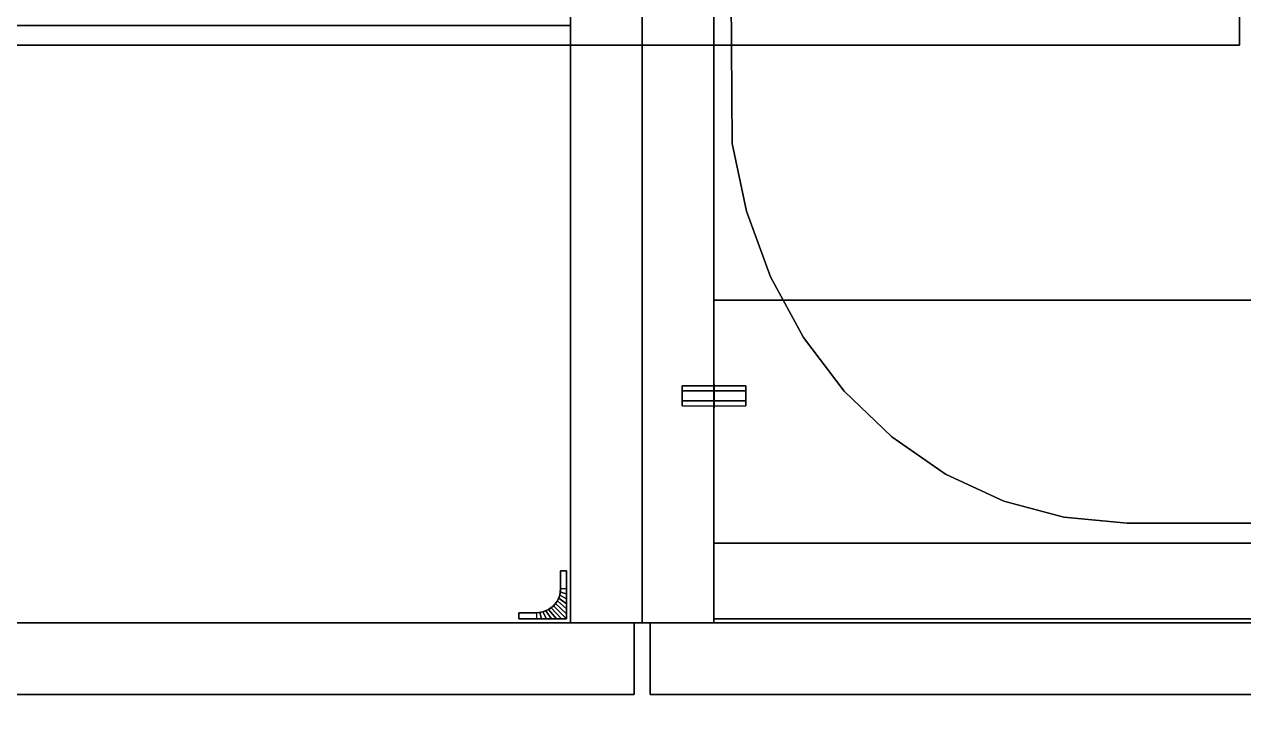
# Model space of a CAD drawing. Extents: x 0 to 6014, y -2463 to 0.
# Drawn here: x 2247.9 to 2554, y -819.3 to -642.8 of the extents above; entities that cross this region are included whole.
import ezdxf

# ---------------------------------------------------------------- set-up
doc = ezdxf.new("R2010")
doc.units = 0
for name, color, linetype in [('LAYER0', 7, 'CONTINUOUS'), ('LAYER1', 7, 'CONTINUOUS'), ('LAYER10', 7, 'CONTINUOUS'), ('LAYER11', 250, 'CONTINUOUS'), ('LAYER15', 254, 'CONTINUOUS'), ('LAYER16', 254, 'CONTINUOUS'), ('LAYER17', 254, 'CONTINUOUS'), ('LAYER18', 7, 'CONTINUOUS'), ('LAYER19', 7, 'CONTINUOUS'), ('LAYER20', 7, 'CONTINUOUS'), ('LAYER217', 34, 'CONTINUOUS'), ('LAYER25', 7, 'CONTINUOUS'), ('LAYER383', 7, 'CONTINUOUS'), ('LAYER43', 7, 'CONTINUOUS'), ('LAYER52', 7, 'CONTINUOUS'), ('LAYER54', 7, 'CONTINUOUS'), ('LAYER60', 250, 'CONTINUOUS'), ('LAYER61', 7, 'CONTINUOUS'), ('LAYER62', 254, 'CONTINUOUS')]:
    doc.layers.add(name, color=color, linetype=linetype)

msp = doc.modelspace()

# ---------------------------------------------------------------- linework, layer by layer
at = {"layer": 'LAYER0'}
for points, invisible_edges in [([(1510, -275), (4585, -10), (2107, -1850), (1510, -275)], 7), ([(1510, -10, 5), (2107, -1850, 5), (4585, -10, 5), (1510, -10, 5)], 3), ([(2107, -1850), (4585, -10), (2107, -2463), (2107, -1850)], 3), ([(2107, -2463), (4585, -10), (4585, -650), (2107, -2463)], 5), ([(4585, -10, 5), (2107, -1850, 5), (4585, -650, 5), (4585, -10, 5)], 3), ([(2107, -2463), (4585, -650), (6013.69, -2463), (2107, -2463)], 3), ([(2107, -1850, 5), (6013.69, -2463, 5), (4585, -650, 5), (2107, -1850, 5)], 7)]:
    msp.add_3dface(points, dxfattribs=dict(at, invisible_edges=invisible_edges))
at = {"layer": 'LAYER10', "invisible_edges": 1}
for points in [[(2385, -160, 156), (1721, -793, 156), (1721, -160, 156), (2385, -160, 156)], [(1721, -793, 156), (2385, -160, 156), (2385, -793, 156), (1721, -793, 156)], [(2385, -793, 174), (1721, -160, 174), (1721, -793, 174), (2385, -793, 174)], [(1721, -160, 174), (2385, -793, 174), (2385, -160, 174), (1721, -160, 174)], [(2385, -160, 156), (2385, -793, 174), (2385, -793, 156), (2385, -160, 156)], [(2385, -793, 174), (2385, -160, 156), (2385, -160, 174), (2385, -793, 174)], [(2385, -793, 174), (1721, -793, 156), (2385, -793, 156), (2385, -793, 174)], [(1721, -793, 156), (2385, -793, 174), (1721, -793, 174), (1721, -793, 156)]]:
    msp.add_3dface(points, dxfattribs=at)
at = {"layer": 'LAYER11', "invisible_edges": 1}
for points in [[(1705, -793, 905), (2401, -793, 155), (1705, -793, 155), (1705, -793, 905)], [(2401, -793, 155), (1705, -793, 905), (2401, -793, 905), (2401, -793, 155)], [(1705, -811, 155), (2401, -793, 155), (2401, -811, 155), (1705, -811, 155)], [(2401, -793, 155), (1705, -811, 155), (1705, -793, 155), (2401, -793, 155)], [(1705, -793, 905), (2401, -811, 905), (2401, -793, 905), (1705, -793, 905)], [(2401, -811, 905), (1705, -793, 905), (1705, -811, 905), (2401, -811, 905)], [(2401, -811, 905), (2401, -793, 155), (2401, -793, 905), (2401, -811, 905)], [(2401, -793, 155), (2401, -811, 905), (2401, -811, 155), (2401, -793, 155)], [(2401, -811, 905), (1705, -811, 155), (2401, -811, 155), (2401, -811, 905)], [(1705, -811, 155), (2401, -811, 905), (1705, -811, 905), (1705, -811, 155)]]:
    msp.add_3dface(points, dxfattribs=at)
at = {"layer": 'LAYER15'}
for points in [[(2382.5, -784.5, 176), (2382.5, -784.5, 188), (2382.5, -780, 188), (2382.5, -780, 176)], [(2382.5, -780, 188), (2384, -780, 188), (2384, -780, 176), (2382.5, -780, 176)], [(2384, -792, 188), (2384, -780, 188), (2384, -780, 176), (2384, -792, 176)], [(2372, -790.5, 176), (2376.5, -790.5, 176), (2376.5, -790.5, 188), (2372, -790.5, 188)], [(2372, -790.5, 176), (2372, -792, 176), (2372, -792, 188), (2372, -790.5, 188)], [(2372, -790.5, 188), (2372, -792, 188), (2372, -792, 176), (2372, -790.5, 176)], [(2372, -792, 176), (2384, -792, 176), (2384, -792, 188), (2372, -792, 188)]]:
    msp.add_3dface(points, dxfattribs=at)
at = {"layer": 'LAYER15', "invisible_edges": 1}
for points in [[(2382.5, -784.5, 176), (2384, -784.5, 176), (2384, -780, 176), (2382.5, -780, 176)], [(2382.5, -784.5, 188), (2384, -784.5, 188), (2384, -780, 188), (2382.5, -780, 188)], [(2376.5, -790.5, 176), (2376.5, -792, 176), (2372, -792, 176), (2372, -790.5, 176)], [(2376.5, -790.5, 188), (2376.5, -792, 188), (2372, -792, 188), (2372, -790.5, 188)]]:
    msp.add_3dface(points, dxfattribs=at)
at = {"layer": 'LAYER16'}
for points in [[(2382.5, -784.5, 524), (2382.5, -784.5, 536), (2382.5, -780, 536), (2382.5, -780, 524)], [(2382.5, -780, 536), (2384, -780, 536), (2384, -780, 524), (2382.5, -780, 524)], [(2384, -792, 536), (2384, -780, 536), (2384, -780, 524), (2384, -792, 524)], [(2372, -790.5, 524), (2376.5, -790.5, 524), (2376.5, -790.5, 536), (2372, -790.5, 536)], [(2372, -790.5, 524), (2372, -792, 524), (2372, -792, 536), (2372, -790.5, 536)], [(2372, -790.5, 536), (2372, -792, 536), (2372, -792, 524), (2372, -790.5, 524)], [(2372, -792, 524), (2384, -792, 524), (2384, -792, 536), (2372, -792, 536)]]:
    msp.add_3dface(points, dxfattribs=at)
at = {"layer": 'LAYER16', "invisible_edges": 1}
for points in [[(2382.5, -784.5, 524), (2384, -784.5, 524), (2384, -780, 524), (2382.5, -780, 524)], [(2382.5, -784.5, 536), (2384, -784.5, 536), (2384, -780, 536), (2382.5, -780, 536)], [(2376.5, -790.5, 524), (2376.5, -792, 524), (2372, -792, 524), (2372, -790.5, 524)], [(2376.5, -790.5, 536), (2376.5, -792, 536), (2372, -792, 536), (2372, -790.5, 536)]]:
    msp.add_3dface(points, dxfattribs=at)
at = {"layer": 'LAYER17'}
for points in [[(2382.5, -784.5, 863), (2382.5, -784.5, 875), (2382.5, -780, 875), (2382.5, -780, 863)], [(2382.5, -780, 875), (2384, -780, 875), (2384, -780, 863), (2382.5, -780, 863)], [(2384, -792, 875), (2384, -780, 875), (2384, -780, 863), (2384, -792, 863)], [(2372, -790.5, 863), (2376.5, -790.5, 863), (2376.5, -790.5, 875), (2372, -790.5, 875)], [(2372, -790.5, 863), (2372, -792, 863), (2372, -792, 875), (2372, -790.5, 875)], [(2372, -790.5, 875), (2372, -792, 875), (2372, -792, 863), (2372, -790.5, 863)], [(2372, -792, 863), (2384, -792, 863), (2384, -792, 875), (2372, -792, 875)]]:
    msp.add_3dface(points, dxfattribs=at)
at = {"layer": 'LAYER17', "invisible_edges": 1}
for points in [[(2382.5, -784.5, 863), (2384, -784.5, 863), (2384, -780, 863), (2382.5, -780, 863)], [(2382.5, -784.5, 875), (2384, -784.5, 875), (2384, -780, 875), (2382.5, -780, 875)], [(2376.5, -790.5, 863), (2376.5, -792, 863), (2372, -792, 863), (2372, -790.5, 863)], [(2376.5, -790.5, 875), (2376.5, -792, 875), (2372, -792, 875), (2372, -790.5, 875)]]:
    msp.add_3dface(points, dxfattribs=at)
at = {"layer": 'LAYER18', "invisible_edges": 1}
for points in [[(1721, -643, 235), (2385, -793, 235), (2385, -643, 235), (1721, -643, 235)], [(2385, -793, 235), (1721, -643, 235), (1721, -793, 235), (2385, -793, 235)], [(2385, -643, 217), (1721, -643, 235), (2385, -643, 235), (2385, -643, 217)], [(1721, -643, 235), (2385, -643, 217), (1721, -643, 217), (1721, -643, 235)], [(1721, -793, 217), (2385, -643, 217), (2385, -793, 217), (1721, -793, 217)], [(2385, -643, 217), (1721, -793, 217), (1721, -643, 217), (2385, -643, 217)], [(2385, -643, 217), (2385, -793, 235), (2385, -793, 217), (2385, -643, 217)], [(2385, -793, 235), (2385, -643, 217), (2385, -643, 235), (2385, -793, 235)], [(1721, -793, 217), (2385, -793, 235), (1721, -793, 235), (1721, -793, 217)], [(2385, -793, 235), (1721, -793, 217), (2385, -793, 217), (2385, -793, 235)]]:
    msp.add_3dface(points, dxfattribs=at)
at = {"layer": 'LAYER19', "invisible_edges": 1}
for points in [[(1721, -643, 217), (2385, -793, 217), (2385, -643, 217), (1721, -643, 217)], [(2385, -793, 217), (1721, -643, 217), (1721, -793, 217), (2385, -793, 217)], [(2385, -643, 199), (1721, -643, 217), (2385, -643, 217), (2385, -643, 199)], [(1721, -643, 217), (2385, -643, 199), (1721, -643, 199), (1721, -643, 217)], [(1721, -793, 199), (2385, -643, 199), (2385, -793, 199), (1721, -793, 199)], [(2385, -643, 199), (1721, -793, 199), (1721, -643, 199), (2385, -643, 199)], [(2385, -643, 199), (2385, -793, 217), (2385, -793, 199), (2385, -643, 199)], [(2385, -793, 217), (2385, -643, 199), (2385, -643, 217), (2385, -793, 217)], [(1721, -793, 199), (2385, -793, 217), (1721, -793, 217), (1721, -793, 199)], [(2385, -793, 217), (1721, -793, 199), (2385, -793, 199), (2385, -793, 217)]]:
    msp.add_3dface(points, dxfattribs=at)
at = {"layer": 'LAYER20', "invisible_edges": 1}
for points in [[(1721, -643, 253), (2385, -793, 253), (2385, -643, 253), (1721, -643, 253)], [(2385, -793, 253), (1721, -643, 253), (1721, -793, 253), (2385, -793, 253)], [(2385, -643, 235), (1721, -643, 253), (2385, -643, 253), (2385, -643, 235)], [(1721, -643, 253), (2385, -643, 235), (1721, -643, 235), (1721, -643, 253)], [(1721, -793, 235), (2385, -643, 235), (2385, -793, 235), (1721, -793, 235)], [(2385, -643, 235), (1721, -793, 235), (1721, -643, 235), (2385, -643, 235)], [(2385, -643, 235), (2385, -793, 253), (2385, -793, 235), (2385, -643, 235)], [(2385, -793, 253), (2385, -643, 235), (2385, -643, 253), (2385, -793, 253)], [(1721, -793, 235), (2385, -793, 253), (1721, -793, 253), (1721, -793, 235)], [(2385, -793, 253), (1721, -793, 235), (2385, -793, 235), (2385, -793, 253)]]:
    msp.add_3dface(points, dxfattribs=at)
at = {"layer": 'LAYER217', "invisible_edges": 1}
for points in [[(2108, -648, 1872), (2553, -630, 1872), (2553, -648, 1872), (2108, -648, 1872)], [(2553, -630, 1872), (2108, -648, 1872), (2108, -630, 1872), (2553, -630, 1872)], [(2108, -630, 2382), (2553, -648, 2382), (2553, -630, 2382), (2108, -630, 2382)], [(2553, -648, 2382), (2108, -630, 2382), (2108, -648, 2382), (2553, -648, 2382)], [(2553, -648, 2382), (2553, -630, 1872), (2553, -630, 2382), (2553, -648, 2382)], [(2553, -630, 1872), (2553, -648, 2382), (2553, -648, 1872), (2553, -630, 1872)], [(2553, -648, 2382), (2108, -648, 1872), (2553, -648, 1872), (2553, -648, 2382)], [(2108, -648, 1872), (2553, -648, 2382), (2108, -648, 2382), (2108, -648, 1872)]]:
    msp.add_3dface(points, dxfattribs=at)
at = {"layer": 'LAYER25', "invisible_edges": 1}
for points in [[(2385, -160, 155), (2385, -793, 905), (2385, -160, 905), (2385, -160, 155)], [(2385, -793, 905), (2385, -160, 155), (2385, -793, 155), (2385, -793, 905)], [(2385, -160, 155), (2403, -793, 155), (2385, -793, 155), (2385, -160, 155)], [(2403, -793, 155), (2385, -160, 155), (2403, -160, 155), (2403, -793, 155)], [(2403, -160, 905), (2385, -793, 905), (2403, -793, 905), (2403, -160, 905)], [(2385, -793, 905), (2403, -160, 905), (2385, -160, 905), (2385, -793, 905)], [(2403, -793, 155), (2403, -160, 905), (2403, -793, 905), (2403, -793, 155)], [(2403, -160, 905), (2403, -793, 155), (2403, -160, 155), (2403, -160, 905)], [(2403, -793, 155), (2385, -793, 905), (2385, -793, 155), (2403, -793, 155)], [(2385, -793, 905), (2403, -793, 155), (2403, -793, 905), (2385, -793, 905)]]:
    msp.add_3dface(points, dxfattribs=at)
at = {"layer": 'LAYER383'}
for points, invisible_edges in [([(1363.41, -762.3, 895), (2493.76, -346.1899, 895), (2479.18, -352.9299, 895), (1363.41, -762.3, 895)], 5), ([(1363.41, -532.96, 895), (2493.76, -346.1899, 895), (1363.41, -762.3, 895), (1363.41, -532.96, 895)], 3), ([(1363.41, -762.3, 895), (2479.18, -352.9299, 895), (2465.64, -362.3201, 895), (1363.41, -762.3, 895)], 5), ([(1363.41, -762.3, 895), (2465.64, -362.3201, 895), (2453.67, -373.76, 895), (1363.41, -762.3, 895)], 5), ([(1363.41, -762.3, 895), (2453.67, -373.76, 895), (2443.51, -387.25, 895), (1363.41, -762.3, 895)], 5), ([(1363.41, -762.3, 895), (2443.51, -387.25, 895), (2435.18, -402.51, 895), (1363.41, -762.3, 895)], 5), ([(1363.41, -762.3, 895), (2435.18, -402.51, 895), (2429.19, -418.9299, 895), (1363.41, -762.3, 895)], 5), ([(1363.41, -762.3, 895), (2429.19, -418.9299, 895), (2425.55, -436.24, 895), (1363.41, -762.3, 895)], 5), ([(1363.41, -762.3, 895), (2425.55, -436.24, 895), (2424.25, -453.84, 895), (1363.41, -762.3, 895)], 5), ([(2425.55, -672.67, 895), (1363.41, -762.3, 895), (2424.25, -453.84, 895), (2425.55, -672.67, 895)], 3), ([(1363.41, -532.96, 915), (2425.55, -672.67, 915), (2424.25, -453.84, 915), (1363.41, -532.96, 915)], 5), ([(1363.41, -532.96, 915), (2429.19, -689.6799, 915), (2425.55, -672.67, 915), (1363.41, -532.96, 915)], 5), ([(1363.41, -532.96, 915), (2435.18, -706.11, 915), (2429.19, -689.6799, 915), (1363.41, -532.96, 915)], 5), ([(1363.41, -532.96, 915), (2443.51, -721.36, 915), (2435.18, -706.11, 915), (1363.41, -532.96, 915)], 5), ([(1363.41, -532.96, 915), (2453.67, -734.85, 915), (2443.51, -721.36, 915), (1363.41, -532.96, 915)], 5), ([(1363.41, -532.96, 915), (2465.64, -746.29, 915), (2453.67, -734.85, 915), (1363.41, -532.96, 915)], 5), ([(1363.41, -532.96, 915), (2479.18, -755.6799, 915), (2465.64, -746.29, 915), (1363.41, -532.96, 915)], 5), ([(1363.41, -532.96, 915), (2493.76, -762.4299, 915), (2479.18, -755.6799, 915), (1363.41, -532.96, 915)], 5), ([(1363.41, -532.96, 915), (2508.86, -766.53, 915), (2493.76, -762.4299, 915), (1363.41, -532.96, 915)], 5), ([(1363.41, -762.3, 915), (2508.86, -766.53, 915), (1363.41, -532.96, 915), (1363.41, -762.3, 915)], 3), ([(2429.19, -689.6799, 895), (1363.41, -762.3, 895), (2425.55, -672.67, 895), (2429.19, -689.6799, 895)], 3), ([(2435.18, -706.11, 895), (1363.41, -762.3, 895), (2429.19, -689.6799, 895), (2435.18, -706.11, 895)], 3), ([(2443.51, -721.36, 895), (1363.41, -762.3, 895), (2435.18, -706.11, 895), (2443.51, -721.36, 895)], 3), ([(2453.67, -734.85, 895), (1363.41, -762.3, 895), (2443.51, -721.36, 895), (2453.67, -734.85, 895)], 3), ([(2465.64, -746.29, 895), (1363.41, -762.3, 895), (2453.67, -734.85, 895), (2465.64, -746.29, 895)], 3), ([(2479.18, -755.6799, 895), (1363.41, -762.3, 895), (2465.64, -746.29, 895), (2479.18, -755.6799, 895)], 3), ([(2493.76, -762.4299, 895), (1363.41, -762.3, 895), (2479.18, -755.6799, 895), (2493.76, -762.4299, 895)], 3), ([(150, -833, 895), (1005.45, -762.3, 895), (3455, -833, 895), (150, -833, 895)], 3), ([(1005.45, -762.3, 915), (150, -833, 915), (3455, -833, 915), (1005.45, -762.3, 915)], 5), ([(3455, -833, 895), (1005.45, -762.3, 895), (1363.41, -762.3, 895), (3455, -833, 895)], 5), ([(1005.45, -762.3, 915), (3455, -833, 915), (1363.41, -762.3, 915), (1005.45, -762.3, 915)], 3), ([(2508.86, -766.53, 895), (1363.41, -762.3, 895), (2493.76, -762.4299, 895), (2508.86, -766.53, 895)], 3), ([(2524.74, -768, 895), (1363.41, -762.3, 895), (2508.86, -766.53, 895), (2524.74, -768, 895)], 3), ([(3455, -833, 895), (1363.41, -762.3, 895), (2524.74, -768, 895), (3455, -833, 895)], 7), ([(1363.41, -762.3, 915), (2524.74, -768, 915), (2508.86, -766.53, 915), (1363.41, -762.3, 915)], 5), ([(1363.41, -762.3, 915), (3455, -833, 915), (2524.74, -768, 915), (1363.41, -762.3, 915)], 7), ([(3455, -833, 895), (2524.74, -768, 895), (2764.53, -768, 895), (3455, -833, 895)], 5), ([(2524.74, -768, 915), (3455, -833, 915), (2764.53, -768, 915), (2524.74, -768, 915)], 3)]:
    msp.add_3dface(points, dxfattribs=dict(at, invisible_edges=invisible_edges))
at = {"layer": 'LAYER43', "invisible_edges": 1}
for points in [[(2855, -160, 156), (2421, -793, 156), (2421, -160, 156), (2855, -160, 156)], [(2421, -793, 156), (2855, -160, 156), (2855, -793, 156), (2421, -793, 156)], [(2421, -160, 174), (2421, -793, 156), (2421, -793, 174), (2421, -160, 174)], [(2421, -793, 156), (2421, -160, 174), (2421, -160, 156), (2421, -793, 156)], [(2855, -793, 174), (2421, -160, 174), (2421, -793, 174), (2855, -793, 174)], [(2421, -160, 174), (2855, -793, 174), (2855, -160, 174), (2421, -160, 174)], [(2855, -793, 174), (2421, -793, 156), (2855, -793, 156), (2855, -793, 174)], [(2421, -793, 156), (2855, -793, 174), (2421, -793, 174), (2421, -793, 156)]]:
    msp.add_3dface(points, dxfattribs=at)
at = {"layer": 'LAYER52', "invisible_edges": 1}
for points in [[(2403, -160, 155), (2421, -793, 155), (2403, -793, 155), (2403, -160, 155)], [(2421, -793, 155), (2403, -160, 155), (2421, -160, 155), (2421, -793, 155)], [(2421, -160, 905), (2403, -793, 905), (2421, -793, 905), (2421, -160, 905)], [(2403, -793, 905), (2421, -160, 905), (2403, -160, 905), (2403, -793, 905)], [(2403, -793, 905), (2403, -160, 155), (2403, -793, 155), (2403, -793, 905)], [(2403, -160, 155), (2403, -793, 905), (2403, -160, 905), (2403, -160, 155)], [(2421, -160, 905), (2421, -793, 155), (2421, -160, 155), (2421, -160, 905)], [(2421, -793, 155), (2421, -160, 905), (2421, -793, 905), (2421, -793, 155)], [(2403, -793, 905), (2421, -793, 155), (2421, -793, 905), (2403, -793, 905)], [(2421, -793, 155), (2403, -793, 905), (2403, -793, 155), (2421, -793, 155)]]:
    msp.add_3dface(points, dxfattribs=at)
at = {"layer": 'LAYER54', "invisible_edges": 1}
for points in [[(2855, -712, 886.5), (2421, -792, 886.5), (2421, -712, 886.5), (2855, -712, 886.5)], [(2421, -792, 886.5), (2855, -712, 886.5), (2855, -792, 886.5), (2421, -792, 886.5)], [(2421, -712, 904.5), (2421, -792, 886.5), (2421, -792, 904.5), (2421, -712, 904.5)], [(2421, -792, 886.5), (2421, -712, 904.5), (2421, -712, 886.5), (2421, -792, 886.5)], [(2421, -712, 904.5), (2855, -712, 886.5), (2421, -712, 886.5), (2421, -712, 904.5)], [(2855, -712, 886.5), (2421, -712, 904.5), (2855, -712, 904.5), (2855, -712, 886.5)], [(2855, -792, 904.5), (2421, -712, 904.5), (2421, -792, 904.5), (2855, -792, 904.5)], [(2421, -712, 904.5), (2855, -792, 904.5), (2855, -712, 904.5), (2421, -712, 904.5)], [(2855, -792, 904.5), (2421, -792, 886.5), (2855, -792, 886.5), (2855, -792, 904.5)], [(2421, -792, 886.5), (2855, -792, 904.5), (2421, -792, 904.5), (2421, -792, 886.5)]]:
    msp.add_3dface(points, dxfattribs=at)
at = {"layer": 'LAYER60', "invisible_edges": 1}
for points in [[(2405, -793, 902), (2871, -793, 158), (2405, -793, 158), (2405, -793, 902)], [(2871, -793, 158), (2405, -793, 902), (2871, -793, 902), (2871, -793, 158)], [(2405, -811, 158), (2871, -793, 158), (2871, -811, 158), (2405, -811, 158)], [(2871, -793, 158), (2405, -811, 158), (2405, -793, 158), (2871, -793, 158)], [(2405, -793, 902), (2871, -811, 902), (2871, -793, 902), (2405, -793, 902)], [(2871, -811, 902), (2405, -793, 902), (2405, -811, 902), (2871, -811, 902)], [(2405, -811, 158), (2405, -793, 902), (2405, -793, 158), (2405, -811, 158)], [(2405, -793, 902), (2405, -811, 158), (2405, -811, 902), (2405, -793, 902)], [(2871, -811, 902), (2405, -811, 158), (2871, -811, 158), (2871, -811, 902)], [(2405, -811, 158), (2871, -811, 902), (2405, -811, 902), (2405, -811, 158)]]:
    msp.add_3dface(points, dxfattribs=at)
at = {"layer": 'LAYER61', "invisible_edges": 1}
for points in [[(2855, -184.6001, 521), (2421, -773.0001, 521), (2421, -184.6001, 521), (2855, -184.6001, 521)], [(2421, -773.0001, 521), (2855, -184.6001, 521), (2855, -773.0001, 521), (2421, -773.0001, 521)], [(2421, -184.6001, 539), (2421, -773.0001, 521), (2421, -773.0001, 539), (2421, -184.6001, 539)], [(2421, -773.0001, 521), (2421, -184.6001, 539), (2421, -184.6001, 521), (2421, -773.0001, 521)], [(2855, -773.0001, 539), (2421, -184.6001, 539), (2421, -773.0001, 539), (2855, -773.0001, 539)], [(2421, -184.6001, 539), (2855, -773.0001, 539), (2855, -184.6001, 539), (2421, -184.6001, 539)], [(2855, -773.0001, 539), (2421, -773.0001, 521), (2855, -773.0001, 521), (2855, -773.0001, 539)], [(2421, -773.0001, 521), (2855, -773.0001, 539), (2421, -773.0001, 539), (2421, -773.0001, 521)]]:
    msp.add_3dface(points, dxfattribs=at)
at = {"layer": 'LAYER62'}
for points in [[(2413, -738.5, 518.5), (2413, -733.5, 518.5), (2413, -734.75, 520.665), (2413, -737.25, 520.665)], [(2413, -738.5, 518.5), (2413, -737.25, 516.335), (2413, -734.75, 516.335), (2413, -733.5, 518.5)], [(2420.95, -733, 518.5), (2420.95, -739, 518.5), (2420.95, -737.5, 521.0981), (2420.95, -734.5, 521.0981)], [(2420.95, -733, 518.5), (2420.95, -739, 518.5), (2420.95, -737.5, 515.9019), (2420.95, -734.5, 515.9019)], [(2421.05, -733, 518.5), (2421.05, -739, 518.5), (2421.05, -737.5, 521.0981), (2421.05, -734.5, 521.0981)], [(2421.05, -733, 518.5), (2421.05, -739, 518.5), (2421.05, -737.5, 515.9019), (2421.05, -734.5, 515.9019)], [(2429, -738.5, 518.5), (2429, -733.5, 518.5), (2429, -734.75, 520.665), (2429, -737.25, 520.665)], [(2429, -738.5, 518.5), (2429, -737.25, 516.335), (2429, -734.75, 516.335), (2429, -733.5, 518.5)]]:
    msp.add_3dface(points, dxfattribs=at)

# ---------------------------------------------------------------- meshes
at = {"layer": 'LAYER1'}
mesh = msp.add_polymesh((11, 2), dxfattribs=at)
for k, corner in enumerate([(2257, -1700, 2554), (2257, -2463, 2554), (150, -1700, 2554), (2257, -1700, 2554), (150, -170, 2554), (150, -1700, 2554), (933, -170, 2554), (150, -170, 2554), (933, -430, 2554), (933, -170, 2554), (1658, -430, 2554), (933, -430, 2554), (1658, -160, 2554), (1658, -430, 2554), (4428, -160, 2554), (1658, -160, 2554), (4428, -800, 2554), (4428, -160, 2554), (6013.688, -800, 2554), (4428, -800, 2554), (6013.688, -650, 2554), (4578, -650, 2554)]):
    mesh.set_mesh_vertex(divmod(k, 2), corner)
at = {"layer": 'LAYER15'}
mesh = msp.add_polymesh((2, 7), dxfattribs=at)
for k, corner in enumerate([(2382.5, -784.5, 176), (2382.295, -786.0529, 176), (2381.696, -787.5, 176), (2380.743, -788.7427, 176), (2379.5, -789.6962, 176), (2378.053, -790.2955, 176), (2376.5, -790.5, 176), (2382.5, -784.5, 188), (2382.295, -786.0529, 188), (2381.696, -787.5, 188), (2380.743, -788.7427, 188), (2379.5, -789.6962, 188), (2378.053, -790.2955, 188), (2376.5, -790.5, 188)]):
    mesh.set_mesh_vertex(divmod(k, 7), corner)
mesh = msp.add_polymesh((2, 7), dxfattribs=at)
for k, corner in enumerate([(2382.5, -784.5, 176), (2382.449, -785.2832, 176), (2382.295, -786.0529, 176), (2382.043, -786.7961, 176), (2381.696, -787.5, 176), (2381.26, -788.1526, 176), (2380.743, -788.7427, 176), (2384, -784.5, 176), (2384, -785.75, 176), (2384, -787, 176), (2384, -788.25, 176), (2384, -789.5, 176), (2384, -790.75, 176), (2384, -792, 176)]):
    mesh.set_mesh_vertex(divmod(k, 7), corner)
mesh = msp.add_polymesh((2, 7), dxfattribs=at)
for k, corner in enumerate([(2382.5, -784.5, 188), (2382.449, -785.2832, 188), (2382.295, -786.0529, 188), (2382.043, -786.7961, 188), (2381.696, -787.5, 188), (2381.26, -788.1526, 188), (2380.743, -788.7427, 188), (2384, -784.5, 188), (2384, -785.75, 188), (2384, -787, 188), (2384, -788.25, 188), (2384, -789.5, 188), (2384, -790.75, 188), (2384, -792, 188)]):
    mesh.set_mesh_vertex(divmod(k, 7), corner)
mesh = msp.add_polymesh((2, 7), dxfattribs=at)
for k, corner in enumerate([(2376.5, -790.5, 176), (2377.283, -790.4486, 176), (2378.053, -790.2955, 176), (2378.796, -790.0433, 176), (2379.5, -789.6962, 176), (2380.152, -789.2601, 176), (2380.743, -788.7427, 176), (2376.5, -792, 176), (2377.75, -792, 176), (2379, -792, 176), (2380.25, -792, 176), (2381.5, -792, 176), (2382.75, -792, 176), (2384, -792, 176)]):
    mesh.set_mesh_vertex(divmod(k, 7), corner)
mesh = msp.add_polymesh((2, 7), dxfattribs=at)
for k, corner in enumerate([(2376.5, -790.5, 188), (2377.283, -790.4486, 188), (2378.053, -790.2955, 188), (2378.796, -790.0433, 188), (2379.5, -789.6962, 188), (2380.152, -789.2601, 188), (2380.743, -788.7427, 188), (2376.5, -792, 188), (2377.75, -792, 188), (2379, -792, 188), (2380.25, -792, 188), (2381.5, -792, 188), (2382.75, -792, 188), (2384, -792, 188)]):
    mesh.set_mesh_vertex(divmod(k, 7), corner)
at = {"layer": 'LAYER16'}
mesh = msp.add_polymesh((2, 7), dxfattribs=at)
for k, corner in enumerate([(2382.5, -784.5, 524), (2382.295, -786.0529, 524), (2381.696, -787.5, 524), (2380.743, -788.7427, 524), (2379.5, -789.6962, 524), (2378.053, -790.2955, 524), (2376.5, -790.5, 524), (2382.5, -784.5, 536), (2382.295, -786.0529, 536), (2381.696, -787.5, 536), (2380.743, -788.7427, 536), (2379.5, -789.6962, 536), (2378.053, -790.2955, 536), (2376.5, -790.5, 536)]):
    mesh.set_mesh_vertex(divmod(k, 7), corner)
mesh = msp.add_polymesh((2, 7), dxfattribs=at)
for k, corner in enumerate([(2382.5, -784.5, 524), (2382.449, -785.2832, 524), (2382.295, -786.0529, 524), (2382.043, -786.7961, 524), (2381.696, -787.5, 524), (2381.26, -788.1526, 524), (2380.743, -788.7427, 524), (2384, -784.5, 524), (2384, -785.75, 524), (2384, -787, 524), (2384, -788.25, 524), (2384, -789.5, 524), (2384, -790.75, 524), (2384, -792, 524)]):
    mesh.set_mesh_vertex(divmod(k, 7), corner)
mesh = msp.add_polymesh((2, 7), dxfattribs=at)
for k, corner in enumerate([(2382.5, -784.5, 536), (2382.449, -785.2832, 536), (2382.295, -786.0529, 536), (2382.043, -786.7961, 536), (2381.696, -787.5, 536), (2381.26, -788.1526, 536), (2380.743, -788.7427, 536), (2384, -784.5, 536), (2384, -785.75, 536), (2384, -787, 536), (2384, -788.25, 536), (2384, -789.5, 536), (2384, -790.75, 536), (2384, -792, 536)]):
    mesh.set_mesh_vertex(divmod(k, 7), corner)
mesh = msp.add_polymesh((2, 7), dxfattribs=at)
for k, corner in enumerate([(2376.5, -790.5, 524), (2377.283, -790.4486, 524), (2378.053, -790.2955, 524), (2378.796, -790.0433, 524), (2379.5, -789.6962, 524), (2380.152, -789.2601, 524), (2380.743, -788.7427, 524), (2376.5, -792, 524), (2377.75, -792, 524), (2379, -792, 524), (2380.25, -792, 524), (2381.5, -792, 524), (2382.75, -792, 524), (2384, -792, 524)]):
    mesh.set_mesh_vertex(divmod(k, 7), corner)
mesh = msp.add_polymesh((2, 7), dxfattribs=at)
for k, corner in enumerate([(2376.5, -790.5, 536), (2377.283, -790.4486, 536), (2378.053, -790.2955, 536), (2378.796, -790.0433, 536), (2379.5, -789.6962, 536), (2380.152, -789.2601, 536), (2380.743, -788.7427, 536), (2376.5, -792, 536), (2377.75, -792, 536), (2379, -792, 536), (2380.25, -792, 536), (2381.5, -792, 536), (2382.75, -792, 536), (2384, -792, 536)]):
    mesh.set_mesh_vertex(divmod(k, 7), corner)
at = {"layer": 'LAYER17'}
mesh = msp.add_polymesh((2, 7), dxfattribs=at)
for k, corner in enumerate([(2382.5, -784.5, 863), (2382.295, -786.0529, 863), (2381.696, -787.5, 863), (2380.743, -788.7427, 863), (2379.5, -789.6962, 863), (2378.053, -790.2955, 863), (2376.5, -790.5, 863), (2382.5, -784.5, 875), (2382.295, -786.0529, 875), (2381.696, -787.5, 875), (2380.743, -788.7427, 875), (2379.5, -789.6962, 875), (2378.053, -790.2955, 875), (2376.5, -790.5, 875)]):
    mesh.set_mesh_vertex(divmod(k, 7), corner)
mesh = msp.add_polymesh((2, 7), dxfattribs=at)
for k, corner in enumerate([(2382.5, -784.5, 863), (2382.449, -785.2832, 863), (2382.295, -786.0529, 863), (2382.043, -786.7961, 863), (2381.696, -787.5, 863), (2381.26, -788.1526, 863), (2380.743, -788.7427, 863), (2384, -784.5, 863), (2384, -785.75, 863), (2384, -787, 863), (2384, -788.25, 863), (2384, -789.5, 863), (2384, -790.75, 863), (2384, -792, 863)]):
    mesh.set_mesh_vertex(divmod(k, 7), corner)
mesh = msp.add_polymesh((2, 7), dxfattribs=at)
for k, corner in enumerate([(2382.5, -784.5, 875), (2382.449, -785.2832, 875), (2382.295, -786.0529, 875), (2382.043, -786.7961, 875), (2381.696, -787.5, 875), (2381.26, -788.1526, 875), (2380.743, -788.7427, 875), (2384, -784.5, 875), (2384, -785.75, 875), (2384, -787, 875), (2384, -788.25, 875), (2384, -789.5, 875), (2384, -790.75, 875), (2384, -792, 875)]):
    mesh.set_mesh_vertex(divmod(k, 7), corner)
mesh = msp.add_polymesh((2, 7), dxfattribs=at)
for k, corner in enumerate([(2376.5, -790.5, 863), (2377.283, -790.4486, 863), (2378.053, -790.2955, 863), (2378.796, -790.0433, 863), (2379.5, -789.6962, 863), (2380.152, -789.2601, 863), (2380.743, -788.7427, 863), (2376.5, -792, 863), (2377.75, -792, 863), (2379, -792, 863), (2380.25, -792, 863), (2381.5, -792, 863), (2382.75, -792, 863), (2384, -792, 863)]):
    mesh.set_mesh_vertex(divmod(k, 7), corner)
mesh = msp.add_polymesh((2, 7), dxfattribs=at)
for k, corner in enumerate([(2376.5, -790.5, 875), (2377.283, -790.4486, 875), (2378.053, -790.2955, 875), (2378.796, -790.0433, 875), (2379.5, -789.6962, 875), (2380.152, -789.2601, 875), (2380.743, -788.7427, 875), (2376.5, -792, 875), (2377.75, -792, 875), (2379, -792, 875), (2380.25, -792, 875), (2381.5, -792, 875), (2382.75, -792, 875), (2384, -792, 875)]):
    mesh.set_mesh_vertex(divmod(k, 7), corner)
at = {"layer": 'LAYER62'}
mesh = msp.add_polymesh((2, 6), dxfattribs=dict(at, n_close=True))
for k, corner in enumerate([(2429, -738.5, 518.5), (2429, -737.25, 520.665), (2429, -734.75, 520.665), (2429, -733.5, 518.5), (2429, -734.75, 516.335), (2429, -737.25, 516.335), (2413, -738.5, 518.5), (2413, -737.25, 520.665), (2413, -734.75, 520.665), (2413, -733.5, 518.5), (2413, -734.75, 516.335), (2413, -737.25, 516.335)]):
    mesh.set_mesh_vertex(divmod(k, 6), corner)
mesh = msp.add_polymesh((2, 6), dxfattribs=dict(at, n_close=True))
for k, corner in enumerate([(2421.05, -739, 518.5), (2421.05, -737.5, 521.0981), (2421.05, -734.5, 521.0981), (2421.05, -733, 518.5), (2421.05, -734.5, 515.9019), (2421.05, -737.5, 515.9019), (2420.95, -739, 518.5), (2420.95, -737.5, 521.0981), (2420.95, -734.5, 521.0981), (2420.95, -733, 518.5), (2420.95, -734.5, 515.9019), (2420.95, -737.5, 515.9019)]):
    mesh.set_mesh_vertex(divmod(k, 6), corner)

doc.saveas('drawing.dxf')
